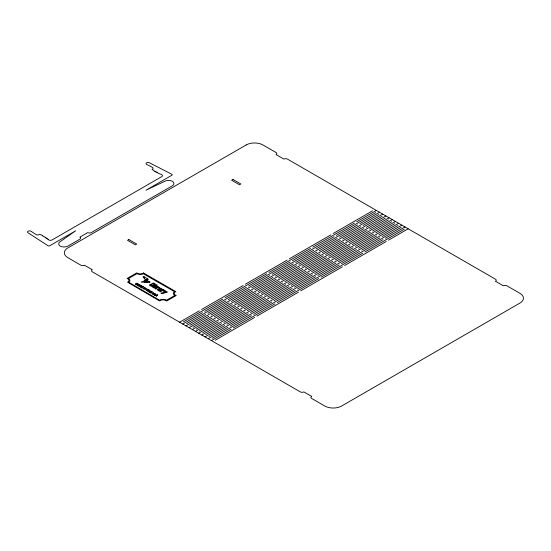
<?xml version="1.0" encoding="UTF-8"?>
<svg xmlns="http://www.w3.org/2000/svg" width="551" height="551" viewBox="0 0 551 551"><rect width="100%" height="100%" fill="white"/><g stroke="black" fill="none" stroke-linecap="round" stroke-linejoin="round"><path stroke-width="0.83" d="M136.965 283.469L136.049 284.578L138.246 284.151L136.999 285.129L138.742 284.116L136.428 284.488L137.406 283.345L137.068 283.152L135.326 284.164L137.02 283.441M179.598 322.197L199.29 310.833M201.535 309.531L243.163 285.501M245.409 284.206L287.037 260.175M289.275 258.874L330.903 234.843M333.148 233.548L372.531 210.813M183.435 321.825L222.818 299.083M225.063 297.788L266.691 273.757M268.936 272.463L310.564 248.425M312.803 247.13L354.431 223.1M356.676 221.805L376.361 210.434M182.78 324.036L202.472 312.665M204.717 311.37L246.345 287.34M248.591 286.045L290.219 262.007M292.457 260.713L334.085 236.682M336.33 235.387L375.713 212.652M186.617 323.657L226 300.922M228.245 299.627L269.873 275.59M272.111 274.295L313.739 250.264M315.985 248.969L357.613 224.932M359.858 223.637L379.543 212.273M185.963 325.875L205.654 314.504M207.899 313.209L249.527 289.172M251.773 287.877L293.394 263.846M295.639 262.551L337.267 238.514M339.512 237.219L378.888 214.484M189.799 325.496L229.182 302.754M231.427 301.459L273.055 277.428M275.293 276.134L316.921 252.096M319.167 250.801L360.795 226.771M363.04 225.476L382.725 214.112M189.145 327.707L208.836 316.336M211.081 315.041L252.709 291.011M254.948 289.716L296.576 265.678M298.821 264.384L340.449 240.353M342.694 239.058L382.07 216.323M192.981 327.328L232.364 304.593M234.602 303.298L276.23 279.267M278.475 277.973L320.103 253.935M322.349 252.64L363.977 228.61M366.222 227.315L385.907 215.944M192.327 329.546L212.018 318.175M214.263 316.88L255.891 292.85M258.13 291.555L299.758 267.517M302.003 266.223L343.631 242.192M345.876 240.897L385.252 218.162M196.156 329.167L235.546 306.432M237.784 305.137L279.412 281.1M281.657 279.805L323.285 255.774M325.531 254.479L367.159 230.442M369.397 229.147L389.089 217.783M195.509 331.385L215.2 320.014M217.438 318.719L259.066 294.682M261.312 293.387L302.94 269.356M305.185 268.061L346.813 244.024M349.052 242.729L388.434 219.994M199.338 331.006L238.721 308.264M240.966 306.969L282.594 282.938M284.839 281.644L326.467 257.606M328.713 256.311L370.341 232.281M372.579 230.986L392.271 219.615M198.684 333.217L218.382 321.846M220.62 320.551L262.248 296.521M264.494 295.226L306.122 271.188M308.367 269.894L349.995 245.863M352.234 244.568L391.616 221.833M202.52 332.838L241.903 310.103M244.148 308.808L285.776 284.777M288.021 283.476L329.65 259.445M331.888 258.15L373.516 234.12M375.761 232.818L395.453 221.454M201.866 335.056L221.557 323.685M223.802 322.39L265.43 298.36M267.676 297.065L309.304 273.027M311.549 271.733L353.17 247.702M355.416 246.407L394.798 223.672M205.702 334.677L245.085 311.942M247.33 310.647L288.958 286.61M291.204 285.315L332.832 261.284M335.07 259.989L376.698 235.952M378.943 234.657L398.628 223.293M205.048 336.888L224.739 325.524M226.984 324.229L268.613 300.192M270.858 298.897L312.486 274.866M314.724 273.571L356.352 249.534M358.598 248.239L397.98 225.504M208.884 336.516L248.267 313.774M250.512 312.479L292.14 288.449M294.379 287.154L336.007 263.116M338.252 261.821L379.88 237.791M382.125 236.496L401.81 225.125M208.23 338.727L227.921 327.356M230.166 326.061L271.795 302.031M274.04 300.736L315.668 276.698M317.906 275.404L359.534 251.373M361.78 250.078L401.162 227.343M212.066 338.348L251.449 315.613M253.694 314.318L295.322 290.281M297.561 288.986L339.189 264.955M341.434 263.66L383.062 239.623M385.307 238.328L404.992 226.964M211.412 340.566L231.103 329.195M233.349 327.9L274.977 303.87M277.215 302.575L318.843 278.537M321.088 277.243L362.716 253.212M364.962 251.917L404.338 229.175M215.248 340.187L254.631 317.452M256.876 316.157L298.497 292.12M300.743 290.825L342.371 266.794M344.616 265.499L386.244 241.462M388.489 240.167L408.174 228.803M155.286 294.751L155.148 294.978A0.833 0.482 0 0 1 154.948 295.081L153.605 294.73A0.778 0.448 0 0 1 153.515 294.53A0.703 0.406 0 0 1 153.564 294.337L154.824 294.902L154.473 293.835A0.82 0.475 0 0 1 154.645 293.745C157.662 294.661 153.949 293.332 155.286 294.751M147.723 281.244L147.675 282.374L145.87 281.678L145.402 280.755L147.723 281.244M141.738 286.072L140.422 286.851A0.847 0.489 0 0 1 140.037 286.816L138.976 286.265L140.719 285.26L141.635 285.831A0.909 0.523 0 0 1 141.738 286.072M147.902 279.226L147.709 281.072L145.175 280.239L147.902 279.226M42.696 235.532L42.641 236.042L45.182 237.15L45.134 237.66L46.015 237.688L45.96 238.197L46.842 238.232L46.794 238.735L47.675 238.769L47.62 239.279L48.502 239.306L48.502 239.843A2.5 1.439 0 0 0 52.131 239.905L161.712 176.644A2.5 1.439 0 0 0 161.608 174.543L157.875 173.11L157.82 172.601L156.939 172.628L156.89 172.119L156.009 172.153L155.954 171.643L155.072 171.671L155.024 171.161L154.142 171.189L154.087 170.679L152.021 169.433L152.572 169.109A2.218 1.281 0 0 0 152.338 167.332L146.649 164.405A1.984 1.143 0 0 1 146.649 162.786A1.984 1.143 0 0 1 149.459 162.786L171.809 174.268A1.247 0.723 0 0 1 171.829 175.294L146.008 190.198L165.038 181.162A5.551 3.203 0 0 1 172.16 181.196L172.635 181.486A5.551 3.203 0 0 1 172.318 185.818L91.259 232.612A2.5 1.439 0 0 1 87.733 232.612L79.881 237.144A2.5 1.439 0 0 1 79.881 239.189L68.014 246.035A5.551 3.203 0 0 1 60.52 246.228L60.018 245.939A5.551 3.203 0 0 1 59.963 241.827L75.618 230.841L49.804 245.746A1.247 0.723 0 0 1 47.985 245.718L28.129 232.832A1.984 1.143 0 0 1 28.129 231.206A1.984 1.143 0 0 1 30.939 231.206L36.001 234.492A2.218 1.281 0 0 0 38.756 234.76L39.644 234.313L42.696 235.532M157.359 286.444L156.298 287.484L154.507 288.097A0.999 0.579 0 0 1 154.087 288.035L153.405 287.229L152.303 286.975L156.443 284.585L157.242 285.046L155.933 285.804L156.374 285.797A0.957 0.551 0 0 1 156.753 285.873L157.262 286.203A0.999 0.579 0 0 1 157.359 286.444M141.414 286.059L140.464 286.658L139.417 286.293L140.76 285.514L141.414 286.059M152.234 293.573L152.951 293.972L154.707 293.339L153.026 294.158A0.744 0.434 0 0 1 152.682 294.144L151.986 293.779A0.744 0.434 0 0 1 151.918 293.511L153.571 292.684L152.234 293.573M158.454 289.84L158.557 290.046A0.765 0.441 0 0 0 158.867 290.157L160.141 289.702L158.454 289.84M157.4 289.681L157.386 289.743A0.902 0.523 0 0 0 157.469 289.998L159.446 291.1L162.035 289.371A0.882 0.51 0 0 0 162.07 289.158L161.725 288.738A3.733 2.156 0 0 0 161.305 288.483L160.437 288.221A1.061 0.613 0 0 0 160.038 288.228C158.041 288.242 164.336 290.012 158.778 288.965A0.957 0.551 0 0 0 158.468 288.993L157.4 289.681M153.915 287.119C156.332 288.51 157.2 284.164 153.915 287.119M150.747 285.239C154.335 287.092 155.637 280.893 150.747 285.239M149.741 284.97L149.714 285.032A1.419 0.82 0 0 0 149.789 285.473L151.139 286.251A1.419 0.82 0 0 0 151.904 286.3L155.265 284.357A1.419 0.82 0 0 0 155.196 283.91L153.846 283.131A1.419 0.82 0 0 0 153.082 283.09L149.741 284.97M145.078 280.714L144.582 282.036L147.627 282.546L145.554 281.781L145.078 280.714M145.299 288.29L145.051 289.778L146.793 288.772L145.154 289.454L145.409 287.973L143.666 288.979L145.299 288.29M144.817 280.735L144.266 282.146L144.775 282.222L141.097 282.112L144.817 280.735M139.885 284.777L138.769 286.148L138.852 285.597L138.163 285.198L137.213 285.246L139.885 284.777M157.51 294.957L156.394 296.328L156.484 295.777L154.845 295.426L157.51 294.957M139.472 284.846L138.969 285.439L138.425 285.129L139.472 284.846M157.104 295.026L156.601 295.618L156.057 295.302L157.104 295.026M164.832 290.611L162.586 292.912L160.933 293.132L162.517 293.628L167.346 292.058L166.547 291.596L163.978 292.602L165.665 291.086L164.832 290.611M143.515 272.979L143.336 273.103A4.112 2.376 0 0 1 136.82 272.862L127.129 278.455A4.119 2.376 0 0 1 127.57 282.222L159.59 300.929A4.105 2.369 0 0 1 166.126 300.66A3.96 2.287 0 0 1 166.609 301.06L176.258 295.488A4.105 2.369 0 0 1 175.769 291.603L143.515 272.979M128.727 282.243L159.514 300.185A4.973 2.872 0 0 1 166.554 300.185L174.825 295.481A4.973 2.872 0 0 1 174.481 291.637L143.384 273.778A4.973 2.872 0 0 1 136.91 273.682L128.562 278.503A4.973 2.872 0 0 1 128.727 282.243M246.159 144.975L67.807 247.943A11.895 6.867 0 0 0 67.807 257.654L80.901 265.217A2.5 1.439 0 0 0 84.434 265.217L92.286 269.749A2.5 1.439 0 0 0 92.286 271.788L300.316 391.892A2.5 1.439 0 0 0 303.849 391.892L311.701 396.424A2.5 1.439 0 0 0 311.701 398.463L324.794 406.025A11.895 6.867 0 0 0 341.62 406.025L519.965 303.057A11.895 6.867 0 0 0 519.965 293.346L506.872 285.783A2.5 1.439 0 0 0 503.338 285.783L495.487 281.251A2.5 1.439 0 0 0 495.487 279.212L287.457 159.108A2.5 1.439 0 0 0 283.93 159.108L276.079 154.576A2.5 1.439 0 0 0 276.079 152.537L262.979 144.975A11.895 6.867 0 0 0 246.159 144.975M128.886 239.554L127.536 240.332L135.388 244.864L136.738 244.086L128.886 239.554M232.977 179.461L231.627 180.232L239.478 184.771L240.828 183.993L232.977 179.461M142.44 286.258L140.698 287.264L141.986 288.008L141.132 287.271L141.724 286.933L142.695 287.491L141.924 286.816L142.454 286.513L143.708 286.988L142.44 286.258M144.823 287.629L143.081 288.641L144.823 287.629M147.613 289.241L147.999 289.702L146.463 290.591L148.233 289.84L149.032 290.06L147.613 289.241M149.266 290.198L147.523 291.204L148.57 290.866L149.479 291.389L148.908 292.002L150.65 290.997L149.686 291.272L148.777 290.749L149.266 290.198M158.316 286.844L155.196 288.648L156.002 289.11C156.684 287.05 159.7 288.586 159.769 287.601A0.964 0.558 0 0 0 159.335 287.498L158.667 287.532L159.081 287.291L158.316 286.844M151.098 291.252L149.349 292.257L150.643 293.001L149.789 292.271L150.382 291.927L151.346 292.485L150.581 291.81L151.105 291.507L152.365 291.982L151.098 291.252M163.034 289.571L159.921 291.369L160.72 291.83C161.402 289.778 164.418 291.314 164.487 290.322A0.971 0.558 0 0 0 164.053 290.225L163.385 290.253L163.799 290.012L163.034 289.571M147.813 279.075L145.127 280.08L144.169 276.574L147.813 279.075M149.762 281.995L149.183 282.188L149.844 282.78L149.762 281.995M149.714 281.878L147.978 282.436L147.95 281.279L149.714 281.878M144.073 277.401L143.06 276.712L144.39 278.338L144.073 277.401"/></g></svg>
